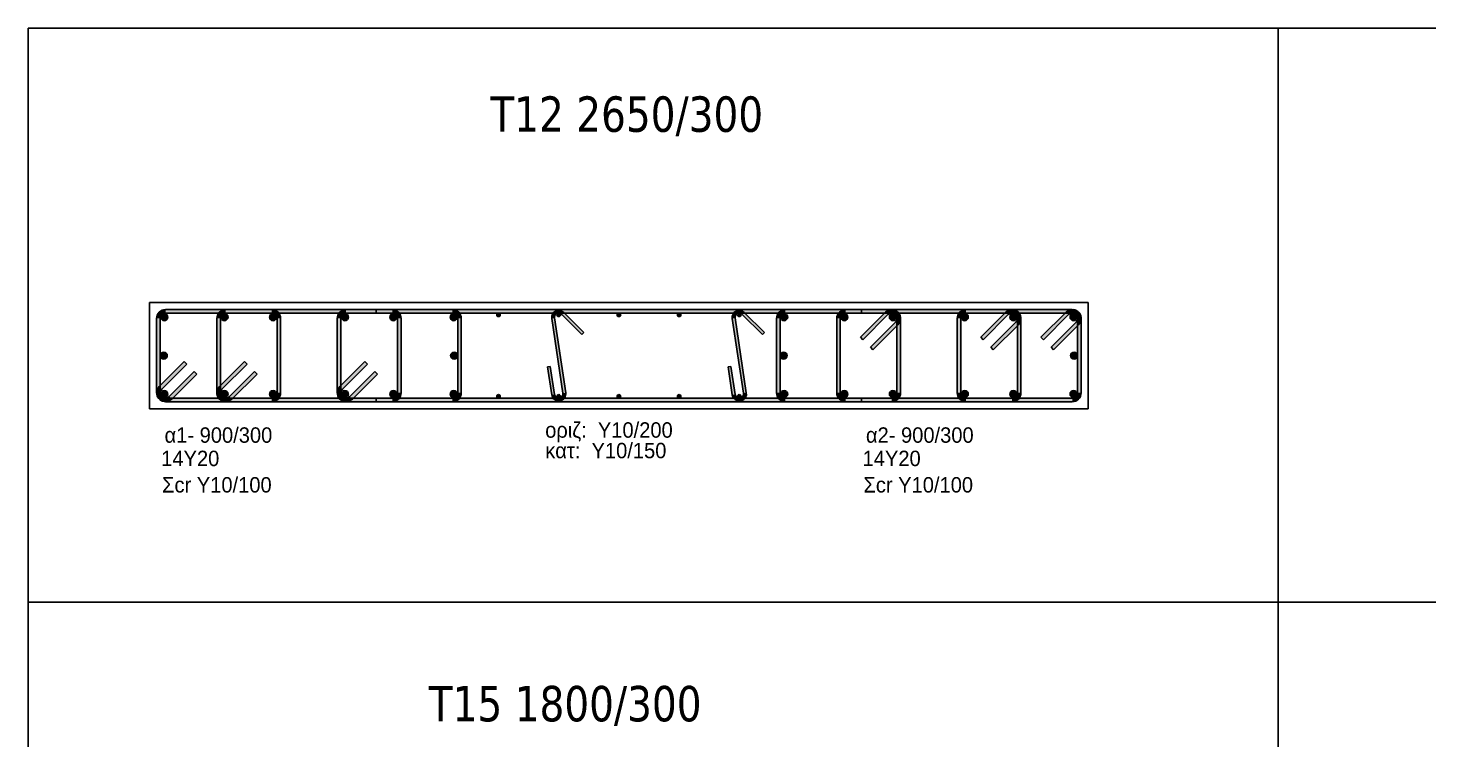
# Model space of a CAD drawing. Header units: millimetres. Extents: x -2171 to 1563, y -1758 to -1505.
# Drawn here: x -587.86 to -568.09, y -1600.3 to -1590.25 of the extents above; entities that cross this region are included whole.
import ezdxf

# ---------------------------------------------------------------- set-up
doc = ezdxf.new("R2010")
doc.units = ezdxf.units.MM
for name, color, linetype in [('-S_TEXT', 3, 'Continuous'), ('Col_Det', 7, 'Continuous'), ('Col_Det_Fill', 7, 'Continuous'), ('Geo_Col_Pro_1', 7, 'Continuous'), ('pinakaki', 153, 'Continuous')]:
    doc.layers.add(name, color=color, linetype=linetype)
doc.styles.add('S1Arl22_b_934_161', font='arial.ttf', dxfattribs={"width": 0.933629, "height": 0.002175})
doc.styles.get("Standard").update_dxf_attribs({"font": 'tahoma.ttf'})

msp = doc.modelspace()

# ---------------------------------------------------------------- hatches: boundary and pattern name
at = {"layer": 'Col_Det_Fill'}
for color, points in [(252, [(-585.9233, -1594.2721), (-585.9233, -1594.2221, 0.4142136), (-586.0483, -1594.3471), (-585.9983, -1594.3471, -0.4142136)]), (12, [(-585.991, -1594.3294, 0.4142136), (-585.941, -1594.3794, 0.4142136), (-585.891, -1594.3294, 0.4142136), (-585.941, -1594.2794, 0.4142136)]), (252, [(-581.8733, -1594.2721), (-581.8733, -1594.2221), (-585.9233, -1594.2221), (-585.9233, -1594.2721)]), (252, [(-585.0733, -1594.2721), (-585.0733, -1594.2221, 0.4142136), (-585.1983, -1594.3471), (-585.1483, -1594.3471, -0.4142136)]), (56, [(-585.141, -1594.3294, 0.4142136), (-585.091, -1594.3794, 0.4142136), (-585.041, -1594.3294, 0.4142136), (-585.091, -1594.2794, 0.4142136)]), (252, [(-584.4233, -1594.2721), (-584.4233, -1594.2221), (-585.0733, -1594.2221), (-585.0733, -1594.2721)]), (56, [(-584.4557, -1594.3294, 0.4142136), (-584.4057, -1594.3794, 0.4142136), (-584.3557, -1594.3294, 0.4142136), (-584.4057, -1594.2794, 0.4142136)]), (252, [(-584.3483, -1594.3471), (-584.2983, -1594.3471, 0.4142136), (-584.4233, -1594.2221), (-584.4233, -1594.2721, -0.4142136)]), (252, [(-583.3733, -1594.2721), (-583.3733, -1594.2221, 0.4142136), (-583.4983, -1594.3471), (-583.4483, -1594.3471, -0.4142136)]), (56, [(-583.441, -1594.3294, 0.4142136), (-583.391, -1594.3794, 0.4142136), (-583.341, -1594.3294, 0.4142136), (-583.391, -1594.2794, 0.4142136)]), (252, [(-582.7233, -1594.2721), (-582.7233, -1594.2221), (-583.3733, -1594.2221), (-583.3733, -1594.2721)]), (252, [(-576.0968, -1594.2721), (-576.0968, -1594.2221), (-582.9499, -1594.2221), (-582.9499, -1594.2721)]), (56, [(-582.7557, -1594.3294, 0.4142136), (-582.7057, -1594.3794, 0.4142136), (-582.6557, -1594.3294, 0.4142136), (-582.7057, -1594.2794, 0.4142136)]), (252, [(-582.6483, -1594.3471), (-582.5983, -1594.3471, 0.4142136), (-582.7233, -1594.2221), (-582.7233, -1594.2721, -0.4142136)]), (12, [(-581.9057, -1594.3294, 0.4142136), (-581.8557, -1594.3794, 0.4142136), (-581.8057, -1594.3294, 0.4142136), (-581.8557, -1594.2794, 0.4142136)]), (252, [(-581.7983, -1594.3471), (-581.7483, -1594.3471, 0.4142136), (-581.8733, -1594.2221), (-581.8733, -1594.2721, -0.4142136)]), (133, [(-581.2479, -1594.2971, 0.4142136), (-581.2229, -1594.3221, 0.4142136), (-581.1979, -1594.2971, 0.4142136), (-581.2229, -1594.2721, 0.4142136)]), (252, [(-580.472, -1594.3469), (-580.4325, -1594.341, -0.7233449), (-580.3307, -1594.2897), (-580.3024, -1594.2614, 0.7233449)]), (133, [(-580.3981, -1594.2971, 0.4142136), (-580.3731, -1594.3221, 0.4142136), (-580.3481, -1594.2971, 0.4142136), (-580.3731, -1594.2721, 0.4142136)]), (252, [(-580.3024, -1594.2614), (-580.3307, -1594.2897), (-580.0479, -1594.5725), (-580.0196, -1594.5443)]), (133, [(-579.5483, -1594.2971, 0.4142136), (-579.5233, -1594.3221, 0.4142136), (-579.4983, -1594.2971, 0.4142136), (-579.5233, -1594.2721, 0.4142136)]), (133, [(-578.6985, -1594.2971, 0.4142136), (-578.6735, -1594.3221, 0.4142136), (-578.6485, -1594.2971, 0.4142136), (-578.6735, -1594.2721, 0.4142136)]), (252, [(-577.9226, -1594.3469), (-577.8831, -1594.341, -0.7233449), (-577.7813, -1594.2897), (-577.753, -1594.2614, 0.7233449)]), (133, [(-577.8487, -1594.2971, 0.4142136), (-577.8237, -1594.3221, 0.4142136), (-577.7987, -1594.2971, 0.4142136), (-577.8237, -1594.2721, 0.4142136)]), (252, [(-577.753, -1594.2614), (-577.7813, -1594.2897), (-577.4985, -1594.5725), (-577.4702, -1594.5443)]), (252, [(-577.1733, -1594.2721), (-577.1733, -1594.2221, 0.4142136), (-577.2983, -1594.3471), (-577.2483, -1594.3471, -0.4142136)]), (12, [(-577.141, -1594.3294, 0.4142136), (-577.191, -1594.2794, 0.4142136), (-577.241, -1594.3294, 0.4142136), (-577.191, -1594.3794, 0.4142136)]), (252, [(-573.1233, -1594.2721), (-573.1233, -1594.2221), (-577.1733, -1594.2221), (-577.1733, -1594.2721)]), (252, [(-576.3233, -1594.2721), (-576.3233, -1594.2221, 0.4142136), (-576.4483, -1594.3471), (-576.3983, -1594.3471, -0.4142136)]), (56, [(-576.291, -1594.3294, 0.4142136), (-576.341, -1594.2794, 0.4142136), (-576.391, -1594.3294, 0.4142136), (-576.341, -1594.3794, 0.4142136)]), (252, [(-575.6733, -1594.2721), (-575.6733, -1594.2221), (-576.3233, -1594.2221), (-576.3233, -1594.2721)]), (252, [(-575.7264, -1594.2941), (-575.7617, -1594.2587), (-576.1153, -1594.6123), (-576.0799, -1594.6476)]), (252, [(-575.5983, -1594.3471), (-575.5483, -1594.3471, 0.6681786), (-575.7617, -1594.2587), (-575.7264, -1594.2941, -0.6681786)]), (56, [(-575.6057, -1594.3294, 0.4142136), (-575.6557, -1594.2794, 0.4142136), (-575.7057, -1594.3294, 0.4142136), (-575.6557, -1594.3794, 0.4142136)]), (252, [(-575.6203, -1594.4002), (-575.5849, -1594.4355, 0.6681786), (-575.6733, -1594.2221), (-575.6733, -1594.2721, -0.6681786)]), (252, [(-574.6233, -1594.2721), (-574.6233, -1594.2221, 0.4142136), (-574.7483, -1594.3471), (-574.6983, -1594.3471, -0.4142136)]), (56, [(-574.591, -1594.3294, 0.4142136), (-574.641, -1594.2794, 0.4142136), (-574.691, -1594.3294, 0.4142136), (-574.641, -1594.3794, 0.4142136)]), (252, [(-573.9733, -1594.2721), (-573.9733, -1594.2221), (-574.6233, -1594.2221), (-574.6233, -1594.2721)]), (252, [(-574.0264, -1594.2941), (-574.0617, -1594.2587), (-574.4153, -1594.6123), (-574.3799, -1594.6476)]), (252, [(-573.8983, -1594.3471), (-573.8483, -1594.3471, 0.6681786), (-574.0617, -1594.2587), (-574.0264, -1594.2941, -0.6681786)]), (56, [(-573.9057, -1594.3294, 0.4142136), (-573.9557, -1594.2794, 0.4142136), (-574.0057, -1594.3294, 0.4142136), (-573.9557, -1594.3794, 0.4142136)]), (252, [(-573.9203, -1594.4002), (-573.8849, -1594.4355, 0.6681786), (-573.9733, -1594.2221), (-573.9733, -1594.2721, -0.6681786)]), (252, [(-573.1764, -1594.2941), (-573.2117, -1594.2587), (-573.5653, -1594.6123), (-573.5299, -1594.6476)]), (252, [(-573.0483, -1594.3471), (-572.9983, -1594.3471, 0.6681786), (-573.2117, -1594.2587), (-573.1764, -1594.2941, -0.6681786)]), (12, [(-573.0557, -1594.3294, 0.4142136), (-573.1057, -1594.2794, 0.4142136), (-573.1557, -1594.3294, 0.4142136), (-573.1057, -1594.3794, 0.4142136)]), (252, [(-573.0703, -1594.4002), (-573.0349, -1594.4355, 0.6681786), (-573.1233, -1594.2221), (-573.1233, -1594.2721, -0.6681786)]), (252, [(-585.9983, -1594.3471), (-586.0483, -1594.3471), (-586.0483, -1595.3971), (-585.9983, -1595.3971)]), (252, [(-585.1483, -1594.3471), (-585.1983, -1594.3471), (-585.1983, -1595.3971), (-585.1483, -1595.3971)]), (252, [(-584.3483, -1595.3971), (-584.2983, -1595.3971), (-584.2983, -1594.3471), (-584.3483, -1594.3471)]), (252, [(-583.4483, -1594.3471), (-583.4983, -1594.3471), (-583.4983, -1595.3971), (-583.4483, -1595.3971)]), (252, [(-582.6483, -1595.3971), (-582.5983, -1595.3971), (-582.5983, -1594.3471), (-582.6483, -1594.3471)]), (252, [(-581.7983, -1595.3971), (-581.7483, -1595.3971), (-581.7483, -1594.3471), (-581.7983, -1594.3471)]), (252, [(-580.3138, -1595.4032), (-580.2742, -1595.3973), (-580.4325, -1594.341), (-580.472, -1594.3469)]), (252, [(-577.7644, -1595.4032), (-577.7248, -1595.3973), (-577.8831, -1594.341), (-577.9226, -1594.3469)]), (252, [(-577.2483, -1594.3471), (-577.2983, -1594.3471), (-577.2983, -1595.3971), (-577.2483, -1595.3971)]), (252, [(-576.3983, -1594.3471), (-576.4483, -1594.3471), (-576.4483, -1595.3971), (-576.3983, -1595.3971)]), (252, [(-575.9739, -1594.7537), (-575.9385, -1594.7891), (-575.5849, -1594.4355), (-575.6203, -1594.4002)]), (252, [(-575.5983, -1595.3971), (-575.5483, -1595.3971), (-575.5483, -1594.3471), (-575.5983, -1594.3471)]), (252, [(-574.6983, -1594.3471), (-574.7483, -1594.3471), (-574.7483, -1595.3971), (-574.6983, -1595.3971)]), (252, [(-574.2739, -1594.7537), (-574.2385, -1594.7891), (-573.8849, -1594.4355), (-573.9203, -1594.4002)]), (252, [(-573.8983, -1595.3971), (-573.8483, -1595.3971), (-573.8483, -1594.3471), (-573.8983, -1594.3471)]), (252, [(-573.4239, -1594.7537), (-573.3885, -1594.7891), (-573.0349, -1594.4355), (-573.0703, -1594.4002)]), (252, [(-573.0483, -1595.3971), (-572.9983, -1595.3971), (-572.9983, -1594.3471), (-573.0483, -1594.3471)]), (12, [(-585.9983, -1594.8721, 0.4142136), (-585.9483, -1594.9221, 0.4142136), (-585.8983, -1594.8721, 0.4142136), (-585.9483, -1594.8221, 0.4142136)]), (12, [(-581.8983, -1594.8721, 0.4142136), (-581.8483, -1594.9221, 0.4142136), (-581.7983, -1594.8721, 0.4142136), (-581.8483, -1594.8221, 0.4142136)]), (12, [(-577.1483, -1594.8721, 0.4142136), (-577.1983, -1594.8221, 0.4142136), (-577.2483, -1594.8721, 0.4142136), (-577.1983, -1594.9221, 0.4142136)]), (12, [(-573.0483, -1594.8721, 0.4142136), (-573.0983, -1594.8221, 0.4142136), (-573.1483, -1594.8721, 0.4142136), (-573.0983, -1594.9221, 0.4142136)]), (252, [(-585.6228, -1594.9905), (-585.6582, -1594.9552), (-586.0117, -1595.3087), (-585.9764, -1595.3441)]), (252, [(-584.7728, -1594.9905), (-584.8082, -1594.9552), (-585.1617, -1595.3087), (-585.1264, -1595.3441)]), (252, [(-583.0728, -1594.9905), (-583.1082, -1594.9552), (-583.4617, -1595.3087), (-583.4264, -1595.3441)]), (252, [(-580.4917, -1595.0254), (-580.5313, -1595.0314), (-580.472, -1595.4269), (-580.4325, -1595.421)]), (252, [(-577.9423, -1595.0254), (-577.9819, -1595.0314), (-577.9226, -1595.4269), (-577.8831, -1595.421)]), (252, [(-585.8703, -1595.4502), (-585.8349, -1595.4855), (-585.4814, -1595.132), (-585.5167, -1595.0966)]), (252, [(-585.0203, -1595.4502), (-584.9849, -1595.4855), (-584.6314, -1595.132), (-584.6667, -1595.0966)]), (252, [(-583.3203, -1595.4502), (-583.2849, -1595.4855), (-582.9314, -1595.132), (-582.9667, -1595.0966)]), (252, [(-585.9764, -1595.3441), (-586.0117, -1595.3087, 0.6681786), (-585.9233, -1595.5221), (-585.9233, -1595.4721, -0.6681786)]), (252, [(-585.9983, -1595.3971), (-586.0483, -1595.3971, 0.6681786), (-585.8349, -1595.4855), (-585.8703, -1595.4502, -0.6681786)]), (12, [(-585.991, -1595.4148, 0.4142136), (-585.941, -1595.4648, 0.4142136), (-585.891, -1595.4148, 0.4142136), (-585.941, -1595.3648, 0.4142136)]), (252, [(-585.1264, -1595.3441), (-585.1617, -1595.3087, 0.6681786), (-585.0733, -1595.5221), (-585.0733, -1595.4721, -0.6681786)]), (252, [(-585.1483, -1595.3971), (-585.1983, -1595.3971, 0.6681786), (-584.9849, -1595.4855), (-585.0203, -1595.4502, -0.6681786)]), (56, [(-585.141, -1595.4148, 0.4142136), (-585.091, -1595.4648, 0.4142136), (-585.041, -1595.4148, 0.4142136), (-585.091, -1595.3648, 0.4142136)]), (56, [(-584.4557, -1595.4148, 0.4142136), (-584.4057, -1595.4648, 0.4142136), (-584.3557, -1595.4148, 0.4142136), (-584.4057, -1595.3648, 0.4142136)]), (252, [(-584.4233, -1595.4721), (-584.4233, -1595.5221, 0.4142136), (-584.2983, -1595.3971), (-584.3483, -1595.3971, -0.4142136)]), (252, [(-583.4264, -1595.3441), (-583.4617, -1595.3087, 0.6681786), (-583.3733, -1595.5221), (-583.3733, -1595.4721, -0.6681786)]), (252, [(-583.4483, -1595.3971), (-583.4983, -1595.3971, 0.6681786), (-583.2849, -1595.4855), (-583.3203, -1595.4502, -0.6681786)]), (56, [(-583.441, -1595.4148, 0.4142136), (-583.391, -1595.4648, 0.4142136), (-583.341, -1595.4148, 0.4142136), (-583.391, -1595.3648, 0.4142136)]), (56, [(-582.7557, -1595.4148, 0.4142136), (-582.7057, -1595.4648, 0.4142136), (-582.6557, -1595.4148, 0.4142136), (-582.7057, -1595.3648, 0.4142136)]), (252, [(-582.7233, -1595.4721), (-582.7233, -1595.5221, 0.4142136), (-582.5983, -1595.3971), (-582.6483, -1595.3971, -0.4142136)]), (12, [(-581.9057, -1595.4148, 0.4142136), (-581.8557, -1595.4648, 0.4142136), (-581.8057, -1595.4148, 0.4142136), (-581.8557, -1595.3648, 0.4142136)]), (252, [(-581.8733, -1595.4721), (-581.8733, -1595.5221, 0.4142136), (-581.7483, -1595.3971), (-581.7983, -1595.3971, -0.4142136)]), (133, [(-581.2479, -1595.4471, 0.4142136), (-581.2229, -1595.4721, 0.4142136), (-581.1979, -1595.4471, 0.4142136), (-581.2229, -1595.4221, 0.4142136)]), (252, [(-580.4325, -1595.421), (-580.472, -1595.4269, 1), (-580.2742, -1595.3973), (-580.3138, -1595.4032, -1)]), (133, [(-580.3981, -1595.4471, 0.4142136), (-580.3731, -1595.4721, 0.4142136), (-580.3481, -1595.4471, 0.4142136), (-580.3731, -1595.4221, 0.4142136)]), (133, [(-579.5483, -1595.4471, 0.4142136), (-579.5233, -1595.4721, 0.4142136), (-579.4983, -1595.4471, 0.4142136), (-579.5233, -1595.4221, 0.4142136)]), (133, [(-578.6985, -1595.4471, 0.4142136), (-578.6735, -1595.4721, 0.4142136), (-578.6485, -1595.4471, 0.4142136), (-578.6735, -1595.4221, 0.4142136)]), (252, [(-577.8831, -1595.421), (-577.9226, -1595.4269, 1), (-577.7248, -1595.3973), (-577.7644, -1595.4032, -1)]), (133, [(-577.8487, -1595.4471, 0.4142136), (-577.8237, -1595.4721, 0.4142136), (-577.7987, -1595.4471, 0.4142136), (-577.8237, -1595.4221, 0.4142136)]), (252, [(-577.2483, -1595.3971), (-577.2983, -1595.3971, 0.4142136), (-577.1733, -1595.5221), (-577.1733, -1595.4721, -0.4142136)]), (12, [(-577.141, -1595.4148, 0.4142136), (-577.191, -1595.3648, 0.4142136), (-577.241, -1595.4148, 0.4142136), (-577.191, -1595.4648, 0.4142136)]), (252, [(-576.3983, -1595.3971), (-576.4483, -1595.3971, 0.4142136), (-576.3233, -1595.5221), (-576.3233, -1595.4721, -0.4142136)]), (56, [(-576.291, -1595.4148, 0.4142136), (-576.341, -1595.3648, 0.4142136), (-576.391, -1595.4148, 0.4142136), (-576.341, -1595.4648, 0.4142136)]), (56, [(-575.6057, -1595.4148, 0.4142136), (-575.6557, -1595.3648, 0.4142136), (-575.7057, -1595.4148, 0.4142136), (-575.6557, -1595.4648, 0.4142136)]), (252, [(-575.6733, -1595.4721), (-575.6733, -1595.5221, 0.4142136), (-575.5483, -1595.3971), (-575.5983, -1595.3971, -0.4142136)]), (252, [(-574.6983, -1595.3971), (-574.7483, -1595.3971, 0.4142136), (-574.6233, -1595.5221), (-574.6233, -1595.4721, -0.4142136)]), (56, [(-574.591, -1595.4148, 0.4142136), (-574.641, -1595.3648, 0.4142136), (-574.691, -1595.4148, 0.4142136), (-574.641, -1595.4648, 0.4142136)]), (56, [(-573.9057, -1595.4148, 0.4142136), (-573.9557, -1595.3648, 0.4142136), (-574.0057, -1595.4148, 0.4142136), (-573.9557, -1595.4648, 0.4142136)]), (252, [(-573.9733, -1595.4721), (-573.9733, -1595.5221, 0.4142136), (-573.8483, -1595.3971), (-573.8983, -1595.3971, -0.4142136)]), (12, [(-573.0557, -1595.4148, 0.4142136), (-573.1057, -1595.3648, 0.4142136), (-573.1557, -1595.4148, 0.4142136), (-573.1057, -1595.4648, 0.4142136)]), (252, [(-573.1233, -1595.4721), (-573.1233, -1595.5221, 0.4142136), (-572.9983, -1595.3971), (-573.0483, -1595.3971, -0.4142136)]), (252, [(-585.9233, -1595.4721), (-585.9233, -1595.5221), (-581.8733, -1595.5221), (-581.8733, -1595.4721)]), (252, [(-585.0733, -1595.4721), (-585.0733, -1595.5221), (-584.4233, -1595.5221), (-584.4233, -1595.4721)]), (252, [(-583.3733, -1595.4721), (-583.3733, -1595.5221), (-582.7233, -1595.5221), (-582.7233, -1595.4721)]), (252, [(-582.9499, -1595.4721), (-582.9499, -1595.5221), (-576.0968, -1595.5221), (-576.0968, -1595.4721)]), (252, [(-577.1733, -1595.4721), (-577.1733, -1595.5221), (-573.1233, -1595.5221), (-573.1233, -1595.4721)]), (252, [(-576.3233, -1595.4721), (-576.3233, -1595.5221), (-575.6733, -1595.5221), (-575.6733, -1595.4721)]), (252, [(-574.6233, -1595.4721), (-574.6233, -1595.5221), (-573.9733, -1595.5221), (-573.9733, -1595.4721)])]:
    msp.add_hatch(color=color, dxfattribs=at).paths.add_polyline_path(points)

# ---------------------------------------------------------------- linework, layer by layer
at = {"layer": '-S_TEXT', "ltscale": 5}
msp.add_lwpolyline([(-587.864, -1590.2497), (-529.7165, -1590.2497), (-529.7165, -1630.2944), (-587.864, -1630.2944)], close=True, dxfattribs=at)
at = {"layer": 'Col_Det', "color": 7}
for points in [[(-572.8983, -1594.1221), (-586.1483, -1594.1221)], [(-586.1483, -1594.1221), (-586.1483, -1595.6221)], [(-581.8733, -1594.2221), (-585.9233, -1594.2221)], [(-585.9233, -1594.2721), (-581.8733, -1594.2721)], [(-584.4233, -1594.2221), (-585.0733, -1594.2221)], [(-585.0733, -1594.2721), (-584.4233, -1594.2721)], [(-582.7233, -1594.2221), (-583.3733, -1594.2221)], [(-583.3733, -1594.2721), (-582.7233, -1594.2721)], [(-576.0968, -1594.2221), (-582.9499, -1594.2221)], [(-582.9499, -1594.2221), (-582.9499, -1594.2721)], [(-582.9499, -1594.2721), (-576.0968, -1594.2721)], [(-580.0196, -1594.5443), (-580.3024, -1594.2614)], [(-577.4702, -1594.5443), (-577.753, -1594.2614)], [(-573.1233, -1594.2221), (-577.1733, -1594.2221)], [(-577.1733, -1594.2721), (-573.1233, -1594.2721)], [(-575.6733, -1594.2221), (-576.3233, -1594.2221)], [(-576.3233, -1594.2721), (-575.6733, -1594.2721)], [(-575.7617, -1594.2587), (-576.1153, -1594.6123)], [(-576.0968, -1594.2721), (-576.0968, -1594.2221)], [(-573.9733, -1594.2221), (-574.6233, -1594.2221)], [(-574.6233, -1594.2721), (-573.9733, -1594.2721)], [(-574.0617, -1594.2587), (-574.4153, -1594.6123)], [(-573.2117, -1594.2587), (-573.5653, -1594.6123)], [(-572.8983, -1595.6221), (-572.8983, -1594.1221)], [(-586.0483, -1594.3471), (-586.0483, -1595.3971)], [(-585.9983, -1595.3971), (-585.9983, -1594.3471)], [(-585.1983, -1594.3471), (-585.1983, -1595.3971)], [(-585.1483, -1595.3971), (-585.1483, -1594.3471)], [(-584.3483, -1594.3471), (-584.3483, -1595.3971)], [(-584.2983, -1595.3971), (-584.2983, -1594.3471)], [(-583.4983, -1594.3471), (-583.4983, -1595.3971)], [(-583.4483, -1595.3971), (-583.4483, -1594.3471)], [(-582.6483, -1594.3471), (-582.6483, -1595.3971)], [(-582.5983, -1595.3971), (-582.5983, -1594.3471)], [(-581.7983, -1594.3471), (-581.7983, -1595.3971)], [(-581.7483, -1595.3971), (-581.7483, -1594.3471)], [(-580.472, -1594.3469), (-580.3138, -1595.4032)], [(-580.2742, -1595.3973), (-580.4325, -1594.341)], [(-580.3307, -1594.2897), (-580.0479, -1594.5725)], [(-577.9226, -1594.3469), (-577.7644, -1595.4032)], [(-577.7248, -1595.3973), (-577.8831, -1594.341)], [(-577.7813, -1594.2897), (-577.4985, -1594.5725)], [(-577.2983, -1594.3471), (-577.2983, -1595.3971)], [(-577.2483, -1595.3971), (-577.2483, -1594.3471)], [(-576.4483, -1594.3471), (-576.4483, -1595.3971)], [(-576.3983, -1595.3971), (-576.3983, -1594.3471)], [(-576.0799, -1594.6476), (-575.7264, -1594.2941)], [(-575.6203, -1594.4002), (-575.9739, -1594.7537)], [(-575.9385, -1594.7891), (-575.5849, -1594.4355)], [(-575.5983, -1594.3471), (-575.5983, -1595.3971)], [(-575.5483, -1595.3971), (-575.5483, -1594.3471)], [(-574.7483, -1594.3471), (-574.7483, -1595.3971)], [(-574.6983, -1595.3971), (-574.6983, -1594.3471)], [(-574.3799, -1594.6476), (-574.0264, -1594.2941)], [(-573.9203, -1594.4002), (-574.2739, -1594.7537)], [(-574.2385, -1594.7891), (-573.8849, -1594.4355)], [(-573.8983, -1594.3471), (-573.8983, -1595.3971)], [(-573.8483, -1595.3971), (-573.8483, -1594.3471)], [(-573.5299, -1594.6476), (-573.1764, -1594.2941)], [(-573.0703, -1594.4002), (-573.4239, -1594.7537)], [(-573.3885, -1594.7891), (-573.0349, -1594.4355)], [(-573.0483, -1594.3471), (-573.0483, -1595.3971)], [(-572.9983, -1595.3971), (-572.9983, -1594.3471)], [(-580.0479, -1594.5725), (-580.0196, -1594.5443)], [(-577.4985, -1594.5725), (-577.4702, -1594.5443)], [(-576.1153, -1594.6123), (-576.0799, -1594.6476)], [(-574.4153, -1594.6123), (-574.3799, -1594.6476)], [(-573.5653, -1594.6123), (-573.5299, -1594.6476)], [(-575.9739, -1594.7537), (-575.9385, -1594.7891)], [(-574.2739, -1594.7537), (-574.2385, -1594.7891)], [(-573.4239, -1594.7537), (-573.3885, -1594.7891)], [(-585.6582, -1594.9552), (-586.0117, -1595.3087)], [(-585.9764, -1595.3441), (-585.6228, -1594.9905)], [(-585.6228, -1594.9905), (-585.6582, -1594.9552)], [(-584.8082, -1594.9552), (-585.1617, -1595.3087)], [(-585.1264, -1595.3441), (-584.7728, -1594.9905)], [(-584.7728, -1594.9905), (-584.8082, -1594.9552)], [(-583.1082, -1594.9552), (-583.4617, -1595.3087)], [(-583.4264, -1595.3441), (-583.0728, -1594.9905)], [(-583.0728, -1594.9905), (-583.1082, -1594.9552)], [(-580.4917, -1595.0254), (-580.5313, -1595.0314)], [(-580.5313, -1595.0314), (-580.472, -1595.4269)], [(-580.4325, -1595.421), (-580.4917, -1595.0254)], [(-577.9423, -1595.0254), (-577.9819, -1595.0314)], [(-577.9819, -1595.0314), (-577.9226, -1595.4269)], [(-577.8831, -1595.421), (-577.9423, -1595.0254)], [(-585.5167, -1595.0966), (-585.8703, -1595.4502)], [(-585.8349, -1595.4855), (-585.4814, -1595.132)], [(-585.4814, -1595.132), (-585.5167, -1595.0966)], [(-584.6667, -1595.0966), (-585.0203, -1595.4502)], [(-584.9849, -1595.4855), (-584.6314, -1595.132)], [(-584.6314, -1595.132), (-584.6667, -1595.0966)], [(-582.9667, -1595.0966), (-583.3203, -1595.4502)], [(-583.2849, -1595.4855), (-582.9314, -1595.132)], [(-582.9314, -1595.132), (-582.9667, -1595.0966)], [(-586.1483, -1595.6221), (-572.8983, -1595.6221)], [(-581.8733, -1595.4721), (-585.9233, -1595.4721)], [(-585.9233, -1595.5221), (-581.8733, -1595.5221)], [(-584.4233, -1595.4721), (-585.0733, -1595.4721)], [(-585.0733, -1595.5221), (-584.4233, -1595.5221)], [(-582.7233, -1595.4721), (-583.3733, -1595.4721)], [(-583.3733, -1595.5221), (-582.7233, -1595.5221)], [(-582.9499, -1595.4721), (-582.9499, -1595.5221)], [(-576.0968, -1595.4721), (-582.9499, -1595.4721)], [(-582.9499, -1595.5221), (-576.0968, -1595.5221)], [(-573.1233, -1595.4721), (-577.1733, -1595.4721)], [(-577.1733, -1595.5221), (-573.1233, -1595.5221)], [(-575.6733, -1595.4721), (-576.3233, -1595.4721)], [(-576.3233, -1595.5221), (-575.6733, -1595.5221)], [(-576.0968, -1595.5221), (-576.0968, -1595.4721)], [(-573.9733, -1595.4721), (-574.6233, -1595.4721)], [(-574.6233, -1595.5221), (-573.9733, -1595.5221)]]:
    msp.add_lwpolyline(points, dxfattribs=at)
for points in [[(-585.9233, -1594.2221, 0.4142136), (-586.0483, -1594.3471)], [(-585.9983, -1594.3471, -0.4142136), (-585.9233, -1594.2721, -0.4142136)], [(-585.941, -1594.2794, 0.4142136), (-585.991, -1594.3294, 0.4142136)], [(-585.891, -1594.3294, 0.4142136), (-585.941, -1594.2794, 0.4142136)], [(-585.0733, -1594.2221, 0.4142136), (-585.1983, -1594.3471)], [(-585.1483, -1594.3471, -0.4142136), (-585.0733, -1594.2721, -0.4142136)], [(-585.091, -1594.2794, 0.4142136), (-585.141, -1594.3294, 0.4142136)], [(-585.041, -1594.3294, 0.4142136), (-585.091, -1594.2794, 0.4142136)], [(-584.4057, -1594.2794, 0.4142136), (-584.4557, -1594.3294, 0.4142136)], [(-584.2983, -1594.3471, 0.4142136), (-584.4233, -1594.2221)], [(-584.4233, -1594.2721, -0.4142136), (-584.3483, -1594.3471, -0.4142136)], [(-584.3557, -1594.3294, 0.4142136), (-584.4057, -1594.2794, 0.4142136)], [(-583.3733, -1594.2221, 0.4142136), (-583.4983, -1594.3471)], [(-583.4483, -1594.3471, -0.4142136), (-583.3733, -1594.2721, -0.4142136)], [(-583.391, -1594.2794, 0.4142136), (-583.441, -1594.3294, 0.4142136)], [(-583.341, -1594.3294, 0.4142136), (-583.391, -1594.2794, 0.4142136)], [(-582.7057, -1594.2794, 0.4142136), (-582.7557, -1594.3294, 0.4142136)], [(-582.5983, -1594.3471, 0.4142136), (-582.7233, -1594.2221)], [(-582.7233, -1594.2721, -0.4142136), (-582.6483, -1594.3471, -0.4142136)], [(-582.6557, -1594.3294, 0.4142136), (-582.7057, -1594.2794, 0.4142136)], [(-581.8557, -1594.2794, 0.4142136), (-581.9057, -1594.3294, 0.4142136)], [(-581.7483, -1594.3471, 0.4142136), (-581.8733, -1594.2221)], [(-581.8733, -1594.2721, -0.4142136), (-581.7983, -1594.3471, -0.4142136)], [(-581.8057, -1594.3294, 0.4142136), (-581.8557, -1594.2794, 0.4142136)], [(-581.2229, -1594.2721, 0.4142136), (-581.2479, -1594.2971, 0.4142136)], [(-581.1979, -1594.2971, 0.4142136), (-581.2229, -1594.2721, 0.4142136)], [(-580.3024, -1594.2614, 0.7233449), (-580.472, -1594.3469, 0.7233449)], [(-580.4325, -1594.341, -0.7233449), (-580.3307, -1594.2897)], [(-580.3731, -1594.2721, 0.4142136), (-580.3981, -1594.2971, 0.4142136)], [(-580.3481, -1594.2971, 0.4142136), (-580.3731, -1594.2721, 0.4142136)], [(-579.5233, -1594.2721, 0.4142136), (-579.5483, -1594.2971, 0.4142136)], [(-579.4983, -1594.2971, 0.4142136), (-579.5233, -1594.2721, 0.4142136)], [(-578.6735, -1594.2721, 0.4142136), (-578.6985, -1594.2971, 0.4142136)], [(-578.6485, -1594.2971, 0.4142136), (-578.6735, -1594.2721, 0.4142136)], [(-577.753, -1594.2614, 0.7233449), (-577.9226, -1594.3469, 0.7233449)], [(-577.8831, -1594.341, -0.7233449), (-577.7813, -1594.2897)], [(-577.8237, -1594.2721, 0.4142136), (-577.8487, -1594.2971, 0.4142136)], [(-577.7987, -1594.2971, 0.4142136), (-577.8237, -1594.2721, 0.4142136)], [(-577.1733, -1594.2221, 0.4142136), (-577.2983, -1594.3471)], [(-577.2483, -1594.3471, -0.4142136), (-577.1733, -1594.2721, -0.4142136)], [(-577.191, -1594.2794, 0.4142136), (-577.241, -1594.3294, 0.4142136)], [(-577.141, -1594.3294, 0.4142136), (-577.191, -1594.2794, 0.4142136)], [(-576.3233, -1594.2221, 0.4142136), (-576.4483, -1594.3471)], [(-576.3983, -1594.3471, -0.4142136), (-576.3233, -1594.2721, -0.4142136)], [(-576.341, -1594.2794, 0.4142136), (-576.391, -1594.3294, 0.4142136)], [(-576.291, -1594.3294, 0.4142136), (-576.341, -1594.2794, 0.4142136)], [(-575.5483, -1594.3471, 0.6681786), (-575.7617, -1594.2587)], [(-575.7264, -1594.2941, -0.6681786), (-575.5983, -1594.3471, -0.6681786)], [(-575.6557, -1594.2794, 0.4142136), (-575.7057, -1594.3294, 0.4142136)], [(-575.5849, -1594.4355, 0.6681786), (-575.6733, -1594.2221)], [(-575.6733, -1594.2721, -0.6681786), (-575.6203, -1594.4002, -0.6681786)], [(-575.6057, -1594.3294, 0.4142136), (-575.6557, -1594.2794, 0.4142136)], [(-574.6233, -1594.2221, 0.4142136), (-574.7483, -1594.3471)], [(-574.6983, -1594.3471, -0.4142136), (-574.6233, -1594.2721, -0.4142136)], [(-574.641, -1594.2794, 0.4142136), (-574.691, -1594.3294, 0.4142136)], [(-574.591, -1594.3294, 0.4142136), (-574.641, -1594.2794, 0.4142136)], [(-573.8483, -1594.3471, 0.6681786), (-574.0617, -1594.2587)], [(-574.0264, -1594.2941, -0.6681786), (-573.8983, -1594.3471, -0.6681786)], [(-573.9557, -1594.2794, 0.4142136), (-574.0057, -1594.3294, 0.4142136)], [(-573.8849, -1594.4355, 0.6681786), (-573.9733, -1594.2221)], [(-573.9733, -1594.2721, -0.6681786), (-573.9203, -1594.4002, -0.6681786)], [(-573.9057, -1594.3294, 0.4142136), (-573.9557, -1594.2794, 0.4142136)], [(-572.9983, -1594.3471, 0.6681786), (-573.2117, -1594.2587)], [(-573.1764, -1594.2941, -0.6681786), (-573.0483, -1594.3471, -0.6681786)], [(-573.1057, -1594.2794, 0.4142136), (-573.1557, -1594.3294, 0.4142136)], [(-573.0349, -1594.4355, 0.6681786), (-573.1233, -1594.2221)], [(-573.1233, -1594.2721, -0.6681786), (-573.0703, -1594.4002, -0.6681786)], [(-573.0557, -1594.3294, 0.4142136), (-573.1057, -1594.2794, 0.4142136)], [(-585.991, -1594.3294, 0.4142136), (-585.941, -1594.3794, 0.4142136)], [(-585.941, -1594.3794, 0.4142136), (-585.891, -1594.3294, 0.4142136)], [(-585.141, -1594.3294, 0.4142136), (-585.091, -1594.3794, 0.4142136)], [(-585.091, -1594.3794, 0.4142136), (-585.041, -1594.3294, 0.4142136)], [(-584.4557, -1594.3294, 0.4142136), (-584.4057, -1594.3794, 0.4142136)], [(-584.4057, -1594.3794, 0.4142136), (-584.3557, -1594.3294, 0.4142136)], [(-583.441, -1594.3294, 0.4142136), (-583.391, -1594.3794, 0.4142136)], [(-583.391, -1594.3794, 0.4142136), (-583.341, -1594.3294, 0.4142136)], [(-582.7557, -1594.3294, 0.4142136), (-582.7057, -1594.3794, 0.4142136)], [(-582.7057, -1594.3794, 0.4142136), (-582.6557, -1594.3294, 0.4142136)], [(-581.9057, -1594.3294, 0.4142136), (-581.8557, -1594.3794, 0.4142136)], [(-581.8557, -1594.3794, 0.4142136), (-581.8057, -1594.3294, 0.4142136)], [(-581.2479, -1594.2971, 0.4142136), (-581.2229, -1594.3221, 0.4142136)], [(-581.2229, -1594.3221, 0.4142136), (-581.1979, -1594.2971, 0.4142136)], [(-580.3981, -1594.2971, 0.4142136), (-580.3731, -1594.3221, 0.4142136)], [(-580.3731, -1594.3221, 0.4142136), (-580.3481, -1594.2971, 0.4142136)], [(-579.5483, -1594.2971, 0.4142136), (-579.5233, -1594.3221, 0.4142136)], [(-579.5233, -1594.3221, 0.4142136), (-579.4983, -1594.2971, 0.4142136)], [(-578.6985, -1594.2971, 0.4142136), (-578.6735, -1594.3221, 0.4142136)], [(-578.6735, -1594.3221, 0.4142136), (-578.6485, -1594.2971, 0.4142136)], [(-577.8487, -1594.2971, 0.4142136), (-577.8237, -1594.3221, 0.4142136)], [(-577.8237, -1594.3221, 0.4142136), (-577.7987, -1594.2971, 0.4142136)], [(-577.241, -1594.3294, 0.4142136), (-577.191, -1594.3794, 0.4142136)], [(-577.191, -1594.3794, 0.4142136), (-577.141, -1594.3294, 0.4142136)], [(-576.391, -1594.3294, 0.4142136), (-576.341, -1594.3794, 0.4142136)], [(-576.341, -1594.3794, 0.4142136), (-576.291, -1594.3294, 0.4142136)], [(-575.7057, -1594.3294, 0.4142136), (-575.6557, -1594.3794, 0.4142136)], [(-575.6557, -1594.3794, 0.4142136), (-575.6057, -1594.3294, 0.4142136)], [(-574.691, -1594.3294, 0.4142136), (-574.641, -1594.3794, 0.4142136)], [(-574.641, -1594.3794, 0.4142136), (-574.591, -1594.3294, 0.4142136)], [(-574.0057, -1594.3294, 0.4142136), (-573.9557, -1594.3794, 0.4142136)], [(-573.9557, -1594.3794, 0.4142136), (-573.9057, -1594.3294, 0.4142136)], [(-573.1557, -1594.3294, 0.4142136), (-573.1057, -1594.3794, 0.4142136)], [(-573.1057, -1594.3794, 0.4142136), (-573.0557, -1594.3294, 0.4142136)], [(-585.9483, -1594.8221, 0.4142136), (-585.9983, -1594.8721, 0.4142136)], [(-585.9983, -1594.8721, 0.4142136), (-585.9483, -1594.9221, 0.4142136)], [(-585.8983, -1594.8721, 0.4142136), (-585.9483, -1594.8221, 0.4142136)], [(-585.9483, -1594.9221, 0.4142136), (-585.8983, -1594.8721, 0.4142136)], [(-581.8483, -1594.8221, 0.4142136), (-581.8983, -1594.8721, 0.4142136)], [(-581.8983, -1594.8721, 0.4142136), (-581.8483, -1594.9221, 0.4142136)], [(-581.7983, -1594.8721, 0.4142136), (-581.8483, -1594.8221, 0.4142136)], [(-581.8483, -1594.9221, 0.4142136), (-581.7983, -1594.8721, 0.4142136)], [(-577.1983, -1594.8221, 0.4142136), (-577.2483, -1594.8721, 0.4142136)], [(-577.2483, -1594.8721, 0.4142136), (-577.1983, -1594.9221, 0.4142136)], [(-577.1483, -1594.8721, 0.4142136), (-577.1983, -1594.8221, 0.4142136)], [(-577.1983, -1594.9221, 0.4142136), (-577.1483, -1594.8721, 0.4142136)], [(-573.0983, -1594.8221, 0.4142136), (-573.1483, -1594.8721, 0.4142136)], [(-573.1483, -1594.8721, 0.4142136), (-573.0983, -1594.9221, 0.4142136)], [(-573.0483, -1594.8721, 0.4142136), (-573.0983, -1594.8221, 0.4142136)], [(-573.0983, -1594.9221, 0.4142136), (-573.0483, -1594.8721, 0.4142136)], [(-586.0117, -1595.3087, 0.6681786), (-585.9233, -1595.5221)], [(-586.0483, -1595.3971, 0.6681786), (-585.8349, -1595.4855)], [(-585.9233, -1595.4721, -0.6681786), (-585.9764, -1595.3441, -0.6681786)], [(-585.8703, -1595.4502, -0.6681786), (-585.9983, -1595.3971, -0.6681786)], [(-585.941, -1595.3648, 0.4142136), (-585.991, -1595.4148, 0.4142136)], [(-585.991, -1595.4148, 0.4142136), (-585.941, -1595.4648, 0.4142136)], [(-585.891, -1595.4148, 0.4142136), (-585.941, -1595.3648, 0.4142136)], [(-585.941, -1595.4648, 0.4142136), (-585.891, -1595.4148, 0.4142136)], [(-585.1617, -1595.3087, 0.6681786), (-585.0733, -1595.5221)], [(-585.1983, -1595.3971, 0.6681786), (-584.9849, -1595.4855)], [(-585.0733, -1595.4721, -0.6681786), (-585.1264, -1595.3441, -0.6681786)], [(-585.0203, -1595.4502, -0.6681786), (-585.1483, -1595.3971, -0.6681786)], [(-585.091, -1595.3648, 0.4142136), (-585.141, -1595.4148, 0.4142136)], [(-585.141, -1595.4148, 0.4142136), (-585.091, -1595.4648, 0.4142136)], [(-585.041, -1595.4148, 0.4142136), (-585.091, -1595.3648, 0.4142136)], [(-585.091, -1595.4648, 0.4142136), (-585.041, -1595.4148, 0.4142136)], [(-584.4057, -1595.3648, 0.4142136), (-584.4557, -1595.4148, 0.4142136)], [(-584.4557, -1595.4148, 0.4142136), (-584.4057, -1595.4648, 0.4142136)], [(-584.4233, -1595.5221, 0.4142136), (-584.2983, -1595.3971)], [(-584.3483, -1595.3971, -0.4142136), (-584.4233, -1595.4721, -0.4142136)], [(-584.3557, -1595.4148, 0.4142136), (-584.4057, -1595.3648, 0.4142136)], [(-584.4057, -1595.4648, 0.4142136), (-584.3557, -1595.4148, 0.4142136)], [(-583.4617, -1595.3087, 0.6681786), (-583.3733, -1595.5221)], [(-583.4983, -1595.3971, 0.6681786), (-583.2849, -1595.4855)], [(-583.3733, -1595.4721, -0.6681786), (-583.4264, -1595.3441, -0.6681786)], [(-583.3203, -1595.4502, -0.6681786), (-583.4483, -1595.3971, -0.6681786)], [(-583.391, -1595.3648, 0.4142136), (-583.441, -1595.4148, 0.4142136)], [(-583.441, -1595.4148, 0.4142136), (-583.391, -1595.4648, 0.4142136)], [(-583.341, -1595.4148, 0.4142136), (-583.391, -1595.3648, 0.4142136)], [(-583.391, -1595.4648, 0.4142136), (-583.341, -1595.4148, 0.4142136)], [(-582.7057, -1595.3648, 0.4142136), (-582.7557, -1595.4148, 0.4142136)], [(-582.7557, -1595.4148, 0.4142136), (-582.7057, -1595.4648, 0.4142136)], [(-582.7233, -1595.5221, 0.4142136), (-582.5983, -1595.3971)], [(-582.6483, -1595.3971, -0.4142136), (-582.7233, -1595.4721, -0.4142136)], [(-582.6557, -1595.4148, 0.4142136), (-582.7057, -1595.3648, 0.4142136)], [(-582.7057, -1595.4648, 0.4142136), (-582.6557, -1595.4148, 0.4142136)], [(-581.8557, -1595.3648, 0.4142136), (-581.9057, -1595.4148, 0.4142136)], [(-581.9057, -1595.4148, 0.4142136), (-581.8557, -1595.4648, 0.4142136)], [(-581.8733, -1595.5221, 0.4142136), (-581.7483, -1595.3971)], [(-581.7983, -1595.3971, -0.4142136), (-581.8733, -1595.4721, -0.4142136)], [(-581.8057, -1595.4148, 0.4142136), (-581.8557, -1595.3648, 0.4142136)], [(-581.8557, -1595.4648, 0.4142136), (-581.8057, -1595.4148, 0.4142136)], [(-581.2229, -1595.4221, 0.4142136), (-581.2479, -1595.4471, 0.4142136)], [(-581.2479, -1595.4471, 0.4142136), (-581.2229, -1595.4721, 0.4142136)], [(-581.1979, -1595.4471, 0.4142136), (-581.2229, -1595.4221, 0.4142136)], [(-581.2229, -1595.4721, 0.4142136), (-581.1979, -1595.4471, 0.4142136)], [(-580.472, -1595.4269, 1), (-580.2742, -1595.3973)], [(-580.3138, -1595.4032, -1), (-580.4325, -1595.421, -1)], [(-580.3731, -1595.4221, 0.4142136), (-580.3981, -1595.4471, 0.4142136)], [(-580.3981, -1595.4471, 0.4142136), (-580.3731, -1595.4721, 0.4142136)], [(-580.3481, -1595.4471, 0.4142136), (-580.3731, -1595.4221, 0.4142136)], [(-580.3731, -1595.4721, 0.4142136), (-580.3481, -1595.4471, 0.4142136)], [(-579.5233, -1595.4221, 0.4142136), (-579.5483, -1595.4471, 0.4142136)], [(-579.5483, -1595.4471, 0.4142136), (-579.5233, -1595.4721, 0.4142136)], [(-579.4983, -1595.4471, 0.4142136), (-579.5233, -1595.4221, 0.4142136)], [(-579.5233, -1595.4721, 0.4142136), (-579.4983, -1595.4471, 0.4142136)], [(-578.6735, -1595.4221, 0.4142136), (-578.6985, -1595.4471, 0.4142136)], [(-578.6985, -1595.4471, 0.4142136), (-578.6735, -1595.4721, 0.4142136)], [(-578.6485, -1595.4471, 0.4142136), (-578.6735, -1595.4221, 0.4142136)], [(-578.6735, -1595.4721, 0.4142136), (-578.6485, -1595.4471, 0.4142136)], [(-577.9226, -1595.4269, 1), (-577.7248, -1595.3973)], [(-577.7644, -1595.4032, -1), (-577.8831, -1595.421, -1)], [(-577.8237, -1595.4221, 0.4142136), (-577.8487, -1595.4471, 0.4142136)], [(-577.8487, -1595.4471, 0.4142136), (-577.8237, -1595.4721, 0.4142136)], [(-577.7987, -1595.4471, 0.4142136), (-577.8237, -1595.4221, 0.4142136)], [(-577.8237, -1595.4721, 0.4142136), (-577.7987, -1595.4471, 0.4142136)], [(-577.2983, -1595.3971, 0.4142136), (-577.1733, -1595.5221)], [(-577.1733, -1595.4721, -0.4142136), (-577.2483, -1595.3971, -0.4142136)], [(-577.191, -1595.3648, 0.4142136), (-577.241, -1595.4148, 0.4142136)], [(-577.241, -1595.4148, 0.4142136), (-577.191, -1595.4648, 0.4142136)], [(-577.141, -1595.4148, 0.4142136), (-577.191, -1595.3648, 0.4142136)], [(-577.191, -1595.4648, 0.4142136), (-577.141, -1595.4148, 0.4142136)], [(-576.4483, -1595.3971, 0.4142136), (-576.3233, -1595.5221)], [(-576.3233, -1595.4721, -0.4142136), (-576.3983, -1595.3971, -0.4142136)], [(-576.341, -1595.3648, 0.4142136), (-576.391, -1595.4148, 0.4142136)], [(-576.391, -1595.4148, 0.4142136), (-576.341, -1595.4648, 0.4142136)], [(-576.291, -1595.4148, 0.4142136), (-576.341, -1595.3648, 0.4142136)], [(-576.341, -1595.4648, 0.4142136), (-576.291, -1595.4148, 0.4142136)], [(-575.6557, -1595.3648, 0.4142136), (-575.7057, -1595.4148, 0.4142136)], [(-575.7057, -1595.4148, 0.4142136), (-575.6557, -1595.4648, 0.4142136)], [(-575.6733, -1595.5221, 0.4142136), (-575.5483, -1595.3971)], [(-575.5983, -1595.3971, -0.4142136), (-575.6733, -1595.4721, -0.4142136)], [(-575.6057, -1595.4148, 0.4142136), (-575.6557, -1595.3648, 0.4142136)], [(-575.6557, -1595.4648, 0.4142136), (-575.6057, -1595.4148, 0.4142136)], [(-574.7483, -1595.3971, 0.4142136), (-574.6233, -1595.5221)], [(-574.6233, -1595.4721, -0.4142136), (-574.6983, -1595.3971, -0.4142136)], [(-574.641, -1595.3648, 0.4142136), (-574.691, -1595.4148, 0.4142136)], [(-574.691, -1595.4148, 0.4142136), (-574.641, -1595.4648, 0.4142136)], [(-574.591, -1595.4148, 0.4142136), (-574.641, -1595.3648, 0.4142136)], [(-574.641, -1595.4648, 0.4142136), (-574.591, -1595.4148, 0.4142136)], [(-573.9557, -1595.3648, 0.4142136), (-574.0057, -1595.4148, 0.4142136)], [(-574.0057, -1595.4148, 0.4142136), (-573.9557, -1595.4648, 0.4142136)], [(-573.9733, -1595.5221, 0.4142136), (-573.8483, -1595.3971)], [(-573.8983, -1595.3971, -0.4142136), (-573.9733, -1595.4721, -0.4142136)], [(-573.9057, -1595.4148, 0.4142136), (-573.9557, -1595.3648, 0.4142136)], [(-573.9557, -1595.4648, 0.4142136), (-573.9057, -1595.4148, 0.4142136)], [(-573.1057, -1595.3648, 0.4142136), (-573.1557, -1595.4148, 0.4142136)], [(-573.1557, -1595.4148, 0.4142136), (-573.1057, -1595.4648, 0.4142136)], [(-573.1233, -1595.5221, 0.4142136), (-572.9983, -1595.3971)], [(-573.0483, -1595.3971, -0.4142136), (-573.1233, -1595.4721, -0.4142136)], [(-573.0557, -1595.4148, 0.4142136), (-573.1057, -1595.3648, 0.4142136)], [(-573.1057, -1595.4648, 0.4142136), (-573.0557, -1595.4148, 0.4142136)]]:
    msp.add_lwpolyline(points, format="xyb", dxfattribs=at)
at = {"layer": 'Geo_Col_Pro_1', "color": 4, "linetype": 'Continuous', "ltscale": 0.5}
for p, q in [((-570.2153, -1590.2497), (-570.2153, -1610.5817)), ((-587.864, -1598.3514), (-529.7165, -1598.3514))]:
    msp.add_line(p, q, dxfattribs=at)

# ---------------------------------------------------------------- texts
at = {"layer": 'Col_Det', "color": 7, "style": 'S1Arl22_b_934_161', "width": 0.933629}
for s, p in [('οριζ:  Y10/200', (-580.5638, -1596.0302)), (' α1- 900/300', (-586.0152, -1596.1017)), (' α2- 900/300', (-576.1148, -1596.1017)), ('14Y20', (-585.9838, -1596.4313)), ('κατ:  Y10/150', (-580.5638, -1596.3202)), ('14Y20', (-576.0834, -1596.4313)), ('Σcr Y10/100', (-585.9719, -1596.8038)), ('Σcr Y10/100', (-576.0715, -1596.8038))]:
    msp.add_text(s, height=0.2175, dxfattribs=at).set_placement(p)
at = {"layer": 'pinakaki', "color": 1, "width": 0.933629}
for s, p in [('Τ12 2650/300', (-581.3378, -1591.7142)), ('Τ15 1800/300 ', (-582.2067, -1600.0324))]:
    msp.add_text(s, height=0.5, dxfattribs=at).set_placement(p)

doc.saveas('drawing.dxf')
